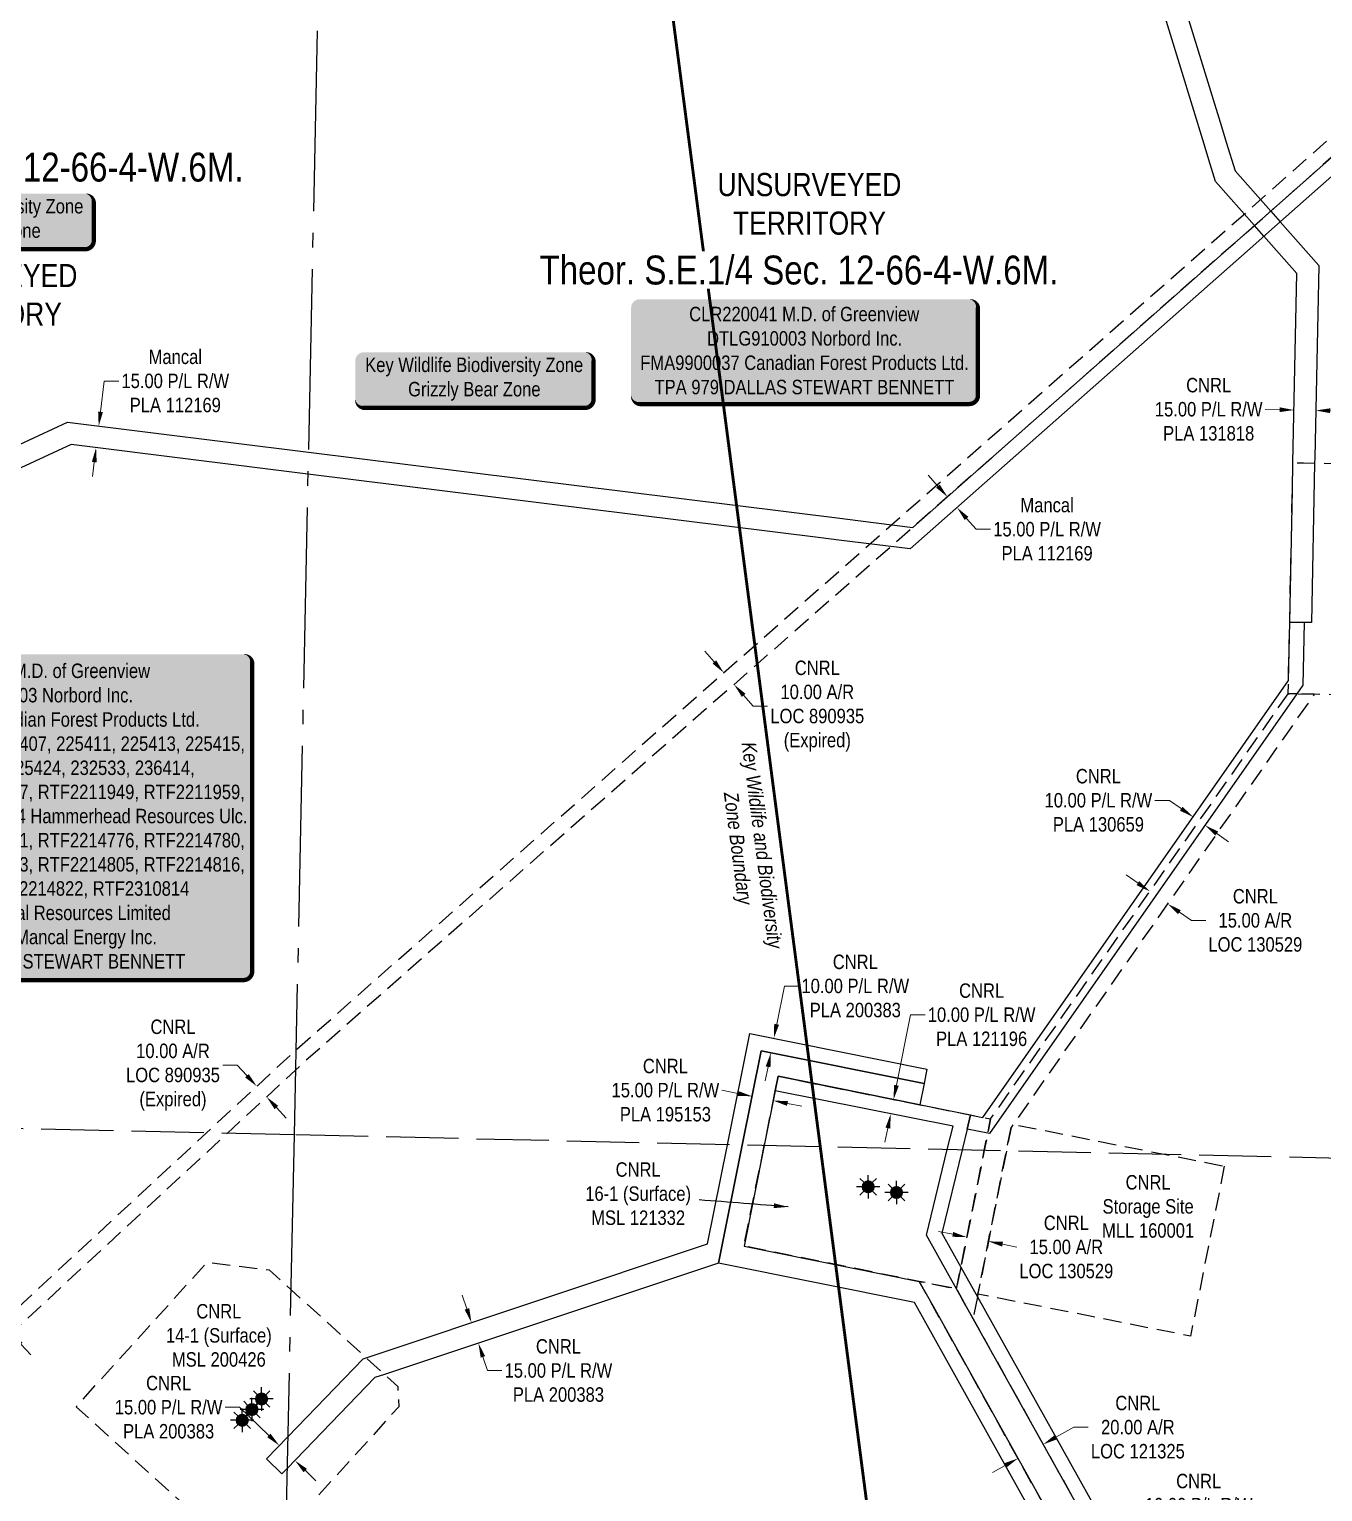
# Model space of a CAD drawing. Extents: x 402981 to 415543, y 6059617 to 6063944.
# Drawn here: x 405324 to 406219, y 6061111 to 6062123 of the extents above; entities that cross this region are included whole.
import ezdxf
from ezdxf.enums import TextEntityAlignment as Align

# ---------------------------------------------------------------- set-up
doc = ezdxf.new("R2010")
doc.units = 0
doc.header["$LTSCALE"] = 5
doc.header["$PDMODE"] = 34
doc.header["$PDSIZE"] = 5
for name, pattern in [('DASHDOT2', [12.7, 6.35, -3.175, 0, -3.175]), ('foc-ACCESSROAD', [3.75, 2.5, -1.25]), ('foc-QUARTERLINE', [33, 25, -3, 2, -3]), ('foc-UNSURVEYED', [12.5, 10, -2.5])]:
    doc.linetypes.add(name, pattern=pattern)
doc.layers.get('Defpoints').update_dxf_attribs({"color": 9})
for name, color, linetype in [('AS-SURFACE IMPACT', 7, 'Continuous'), ('AS-WILDLIFE', 131, 'DASHDOT2'), ('AS-WILDLIFE-BLOCK', 131, 'Continuous'), ('C-SYMBOL', 7, 'Continuous'), ('F-AR', 190, 'foc-ACCESSROAD'), ('F-RW', 190, 'Continuous'), ('F-WS', 190, 'foc-ACCESSROAD'), ('F-WS-S', 190, 'Continuous'), ('L-QSEC', 8, 'foc-QUARTERLINE'), ('L-UNS-T', 3, 'Continuous'), ('L-USEC', 7, 'foc-UNSURVEYED')]:
    doc.layers.add(name, color=color, linetype=linetype)
for name, color, linetype, lineweight in [('F-AR-T', 190, 'Continuous', 9), ('F-RW-T', 190, 'Continuous', 9), ('F-VCE-T', 190, 'Continuous', 9), ('F-WS-T', 190, 'Continuous', 9)]:
    doc.layers.add(name, color=color, linetype=linetype, lineweight=lineweight)
doc.styles.add('175L', font='ARIALN.TTF', dxfattribs={"height": 20})
doc.styles.add('240', font='ARIALN.TTF', dxfattribs={"height": 30})
doc.styles.add('80', font='ARIALN.TTF', dxfattribs={"height": 10})
doc.styles.add('80CG', font='ARIALN.TTF', dxfattribs={"height": 10})
doc.styles.add('80L', font='ARIALN.TTF', dxfattribs={"height": 10})
doc.dimstyles.new('Compass 5 000', dxfattribs={"dimscale": 5, "dimtxt": 9, "dimasz": 2, "dimexe": 0.2, "dimexo": 0.0625, "dimgap": 0.5, "dimtad": 0, "dimtih": 1, "dimtoh": 1, "dimzin": 0, "dimdsep": 46, "dimtxsty": '80CG', "dimcen": 0.1, "dimse1": 1, "dimse2": 1, "dimclrd": 256, "dimclrt": 256, "dimaunit": 1, "dimadec": 4, "dimazin": 0, "dimtfac": 0.06, "dimtofl": 0, "dimtmove": 0, "dimatfit": 1, "dimfxl": 0.2, "dimtolj": 1, "dimtzin": 0, "dimlwd": -1, "dimarcsym": 0})

# ---------------------------------------------------------------- blocks, each defined once
blk = doc.blocks.new('*D532')
at = {"layer": 'Defpoints', "color": 0, "transparency": 16777216}
for p in [(405993.7, 6061199.9), (405976.3, 6061190.2), (406007.7, 6061133.8)]:
    blk.add_point(p, dxfattribs=at)
at = {"layer": 'F-AR-T', "transparency": 16777216}
for p, q in [((406033.9, 6061148.4), (406046.4, 6061155.4)), ((406046.4, 6061155.4), (406056.4, 6061155.4)), ((405999, 6061128.9), (405990.2, 6061124.1))]:
    blk.add_line(p, q, dxfattribs=at)
for points in [[(406033.1, 6061149.9), (406034.7, 6061147), (406025.2, 6061143.5)], [(405998.2, 6061130.4), (405999.8, 6061127.5), (406007.7, 6061133.8)]]:
    blk.add_solid(points, dxfattribs=at)
at = {"layer": 'F-AR-T', "transparency": 16777216, "insert": (406090.7, 6061155.4), "char_height": 10, "attachment_point": 5, "style": '80CG'}
blk.add_mtext('\\A1;CNRL\\P20.00 A/R\\PLOC 121325', dxfattribs=at)
blk = doc.blocks.new('*D533')
at = {"layer": 'Defpoints', "color": 0, "transparency": 16777216}
for p in [(405975.5, 6061302.2), (405990.3, 6061299.3), (405987.3, 6061284)]:
    blk.add_point(p, dxfattribs=at)
at = {"layer": 'F-AR-T', "transparency": 16777216}
for p, q in [((405962.6, 6061288.9), (405952.8, 6061290.8)), ((405997.1, 6061282), (406006.9, 6061280.1))]:
    blk.add_line(p, q, dxfattribs=at)
for points in [[(405962.9, 6061290.5), (405962.3, 6061287.2), (405972.4, 6061286.9)], [(405997.4, 6061283.7), (405996.8, 6061280.4), (405987.3, 6061284)]]:
    blk.add_solid(points, dxfattribs=at)
at = {"layer": 'F-AR-T', "transparency": 16777216, "insert": (406041.2, 6061280.1), "char_height": 10, "attachment_point": 5, "style": '80CG'}
blk.add_mtext('\\A1;CNRL\\P15.00 A/R\\PLOC 130529', dxfattribs=at)
blk = doc.blocks.new('*D534')
at = {"layer": 'Defpoints', "color": 0, "transparency": 16777216}
for p in [(406100.1, 6061527.8), (406111.3, 6061517.6), (406112.4, 6061519.2)]:
    blk.add_point(p, dxfattribs=at)
at = {"layer": 'F-AR-T', "transparency": 16777216}
for p, q in [((406090.8, 6061531.9), (406082.6, 6061537.6)), ((406119.5, 6061511.8), (406127.7, 6061506.1)), ((406127.7, 6061506.1), (406137.7, 6061506.1))]:
    blk.add_line(p, q, dxfattribs=at)
for points in [[(406091.7, 6061533.3), (406089.8, 6061530.5), (406099, 6061526.2)], [(406120.4, 6061513.2), (406118.5, 6061510.5), (406111.3, 6061517.6)]]:
    blk.add_solid(points, dxfattribs=at)
at = {"layer": 'F-AR-T', "transparency": 16777216, "insert": (406172, 6061506.1), "char_height": 10, "attachment_point": 5, "style": '80CG'}
blk.add_mtext('\\A1;CNRL\\P15.00 A/R\\PLOC 130529', dxfattribs=at)
blk = doc.blocks.new('*D570')
at = {"layer": 'Defpoints', "color": 0, "transparency": 16777216}
for p in [(405325.4, 6061247), (405332.2, 6061239.7), (405311.1, 6061220.1)]:
    blk.add_point(p, dxfattribs=at)
at = {"layer": 'F-AR-T', "transparency": 16777216}
for p, q in [((405282.2, 6061251.2), (405272.2, 6061251.2)), ((405297.5, 6061234.8), (405282.2, 6061251.2)), ((405317.9, 6061212.8), (405324.7, 6061205.4))]:
    blk.add_line(p, q, dxfattribs=at)
for points in [[(405298.7, 6061235.9), (405296.2, 6061233.7), (405304.3, 6061227.4)], [(405319.1, 6061213.9), (405316.6, 6061211.6), (405311.1, 6061220.1)]]:
    blk.add_solid(points, dxfattribs=at)
at = {"layer": 'F-AR-T', "transparency": 16777216, "insert": (405237.9, 6061251.2), "char_height": 10, "attachment_point": 5, "style": '80CG'}
blk.add_mtext('\\A1;CNRL\\P10.00 A/R\\PLOC 890935\\P(Expired)', dxfattribs=at)
blk = doc.blocks.new('*D571')
at = {"layer": 'Defpoints', "color": 0, "transparency": 16777216}
for p in [(405481.1, 6061391.3), (405484.4, 6061394.4), (405491.2, 6061387.1)]:
    blk.add_point(p, dxfattribs=at)
at = {"layer": 'F-AR-T', "transparency": 16777216}
for p, q in [((405467.5, 6061406), (405457.5, 6061406)), ((405474.3, 6061398.7), (405467.5, 6061406)), ((405494.7, 6061376.7), (405501.5, 6061369.3))]:
    blk.add_line(p, q, dxfattribs=at)
for points in [[(405475.5, 6061399.8), (405473, 6061397.5), (405481.1, 6061391.3)], [(405495.9, 6061377.8), (405493.4, 6061375.5), (405487.9, 6061384)]]:
    blk.add_solid(points, dxfattribs=at)
at = {"layer": 'F-AR-T', "transparency": 16777216, "insert": (405423.1, 6061406), "char_height": 10, "attachment_point": 5, "style": '80CG'}
blk.add_mtext('\\A1;CNRL\\P10.00 A/R\\PLOC 890935\\P(Expired)', dxfattribs=at)
blk = doc.blocks.new('*D572')
at = {"layer": 'Defpoints', "color": 0, "transparency": 16777216}
for p in [(405807.6, 6061680.5), (405811.3, 6061669.4), (405814.7, 6061672.4)]:
    blk.add_point(p, dxfattribs=at)
at = {"layer": 'F-AR-T', "transparency": 16777216}
for p, q in [((405797.6, 6061685), (405791, 6061692.5)), ((405817.9, 6061661.9), (405824.5, 6061654.4)), ((405824.5, 6061654.4), (405834.5, 6061654.4))]:
    blk.add_line(p, q, dxfattribs=at)
for points in [[(405798.9, 6061686.1), (405796.4, 6061683.9), (405804.2, 6061677.5)], [(405819.2, 6061663), (405816.7, 6061660.8), (405811.3, 6061669.4)]]:
    blk.add_solid(points, dxfattribs=at)
at = {"layer": 'F-AR-T', "transparency": 16777216, "insert": (405868.9, 6061654.4), "char_height": 10, "attachment_point": 5, "style": '80CG'}
blk.add_mtext('\\A1;CNRL\\P10.00 A/R\\PLOC 890935\\P(Expired)', dxfattribs=at)
blk = doc.blocks.new('*D588')
at = {"layer": 'Defpoints', "color": 0, "transparency": 16777216}
for p in [(405366.7, 6061848.8), (405364.8, 6061833.9), (405369.9, 6061833.3)]:
    blk.add_point(p, dxfattribs=at)
at = {"layer": 'F-RW-T', "transparency": 16777216}
for p, q in [((405372.9, 6061858.1), (405375.6, 6061879.4)), ((405375.6, 6061879.4), (405385.6, 6061879.4)), ((405368.6, 6061823.3), (405367.4, 6061813.4))]:
    blk.add_line(p, q, dxfattribs=at)
for points in [[(405371.3, 6061858.3), (405374.6, 6061857.9), (405371.7, 6061848.1)], [(405367, 6061823.5), (405370.3, 6061823.1), (405369.9, 6061833.3)]]:
    blk.add_solid(points, dxfattribs=at)
at = {"layer": 'F-RW-T', "transparency": 16777216, "insert": (405424.7, 6061879.4), "char_height": 10, "attachment_point": 5, "style": '80CG'}
blk.add_mtext('\\A1;Mancal\\P15.00 P/L R/W\\PPLA 112169', dxfattribs=at)
blk = doc.blocks.new('*D589')
at = {"layer": 'Defpoints', "color": 0, "transparency": 16777216}
for p in [(406039.4, 6061118.1), (406048.1, 6061122.9), (406095.1, 6061038.6)]:
    blk.add_point(p, dxfattribs=at)
at = {"layer": 'F-RW-T', "transparency": 16777216}
for p, q in [((406103.8, 6061043.5), (406116.7, 6061050.7)), ((406116.7, 6061050.7), (406126.7, 6061050.7)), ((406077.6, 6061028.9), (406068.9, 6061024))]:
    blk.add_line(p, q, dxfattribs=at)
for points in [[(406103, 6061045), (406104.6, 6061042.1), (406095.1, 6061038.6)], [(406076.8, 6061030.4), (406078.4, 6061027.5), (406086.3, 6061033.8)]]:
    blk.add_solid(points, dxfattribs=at)
at = {"layer": 'F-RW-T', "transparency": 16777216, "insert": (406165.7, 6061050.7), "char_height": 10, "attachment_point": 5, "style": '80CG'}
blk.add_mtext('\\A1;CNRL\\P10.00 P/L R/W\\PPLA 121196', dxfattribs=at)
blk = doc.blocks.new('*D590')
at = {"layer": 'Defpoints', "color": 0, "transparency": 16777216}
for p in [(405871.5, 6061392.3), (405869.5, 6061382.3), (405921.7, 6061382.2)]:
    blk.add_point(p, dxfattribs=at)
at = {"layer": 'F-VCE-T', "transparency": 16777216}
for p, q in [((405923.7, 6061392), (405933.5, 6061440.8)), ((405933.5, 6061440.8), (405943.5, 6061440.8)), ((405917.7, 6061362.4), (405915.7, 6061352.6))]:
    blk.add_line(p, q, dxfattribs=at)
for points in [[(405922, 6061392.3), (405925.3, 6061391.7), (405921.7, 6061382.2)], [(405916.1, 6061362.7), (405919.4, 6061362.1), (405919.7, 6061372.2)]]:
    blk.add_solid(points, dxfattribs=at)
at = {"layer": 'F-VCE-T', "transparency": 16777216, "insert": (405982.6, 6061440.8), "char_height": 10, "attachment_point": 5, "style": '80CG'}
blk.add_mtext('\\A1;CNRL\\P10.00 P/L R/W\\PPLA 121196', dxfattribs=at)
blk = doc.blocks.new('*D595')
at = {"layer": 'Defpoints', "color": 0, "transparency": 16777216}
for p in [(406132.8, 6061583.3), (406128.9, 6061577.7), (406141, 6061577.5)]:
    blk.add_point(p, dxfattribs=at)
at = {"layer": 'F-RW-T', "transparency": 16777216}
for p, q in [((406112.5, 6061589.2), (406102.5, 6061589.2)), ((406120.7, 6061583.5), (406112.5, 6061589.2)), ((406145.3, 6061566.3), (406153.5, 6061560.5))]:
    blk.add_line(p, q, dxfattribs=at)
for points in [[(406121.7, 6061584.8), (406119.8, 6061582.1), (406128.9, 6061577.7)], [(406146.3, 6061567.6), (406144.3, 6061564.9), (406137.1, 6061572)]]:
    blk.add_solid(points, dxfattribs=at)
at = {"layer": 'F-RW-T', "transparency": 16777216, "insert": (406063.4, 6061589.2), "char_height": 10, "attachment_point": 5, "style": '80CG'}
blk.add_mtext('\\A1;CNRL\\P10.00 P/L R/W\\PPLA 130659', dxfattribs=at)
blk = doc.blocks.new('*D606')
at = {"layer": 'Defpoints', "color": 0, "transparency": 16777216}
for p in [(406199.1, 6061874.5), (406214.1, 6061874.2), (406198.8, 6061859.3)]:
    blk.add_point(p, dxfattribs=at)
at = {"layer": 'F-RW-T', "transparency": 16777216}
for p, q in [((406188.8, 6061859.5), (406178.8, 6061859.8)), ((406223.8, 6061858.8), (406233.7, 6061858.6))]:
    blk.add_line(p, q, dxfattribs=at)
for points in [[(406188.8, 6061861.2), (406188.7, 6061857.9), (406198.8, 6061859.3)], [(406223.8, 6061860.5), (406223.7, 6061857.2), (406213.8, 6061859)]]:
    blk.add_solid(points, dxfattribs=at)
at = {"layer": 'F-RW-T', "transparency": 16777216, "insert": (406139.7, 6061859.8), "char_height": 10, "attachment_point": 5, "style": '80CG'}
blk.add_mtext('\\A1;CNRL\\P15.00 P/L R/W\\PPLA 131818', dxfattribs=at)
blk = doc.blocks.new('*D624')
at = {"layer": 'Defpoints', "color": 0, "transparency": 16777216}
for p in [(405823.8, 6061384.4), (405822.5, 6061378), (405837.2, 6061375.1)]:
    blk.add_point(p, dxfattribs=at)
at = {"layer": 'F-RW-T', "transparency": 16777216}
for p, q in [((405814, 6061386.4), (405802.9, 6061388.6)), ((405848.3, 6061379.5), (405858.1, 6061377.5))]:
    blk.add_line(p, q, dxfattribs=at)
for points in [[(405814.3, 6061388), (405813.6, 6061384.7), (405823.8, 6061384.4)], [(405848.6, 6061381.1), (405847.9, 6061377.8), (405838.5, 6061381.4)]]:
    blk.add_solid(points, dxfattribs=at)
at = {"layer": 'F-RW-T', "transparency": 16777216, "insert": (405763.8, 6061388.6), "char_height": 10, "attachment_point": 5, "style": '80CG'}
blk.add_mtext('\\A1;CNRL\\P15.00 P/L R/W\\PPLA 195153', dxfattribs=at)
blk = doc.blocks.new('*D628')
at = {"layer": 'Defpoints', "color": 0, "transparency": 16777216}
for p in [(405496.7, 6061142.7), (405489.5, 6061135.3), (405500.3, 6061124.9)]:
    blk.add_point(p, dxfattribs=at)
at = {"layer": 'F-VCE-T', "transparency": 16777216}
for p, q in [((405469.2, 6061169.2), (405459.2, 6061169.2)), ((405489.5, 6061149.7), (405469.2, 6061169.2)), ((405514.7, 6061125.4), (405521.9, 6061118.4))]:
    blk.add_line(p, q, dxfattribs=at)
for points in [[(405490.6, 6061150.9), (405488.3, 6061148.5), (405496.7, 6061142.7)], [(405515.8, 6061126.6), (405513.5, 6061124.2), (405507.5, 6061132.3)]]:
    blk.add_solid(points, dxfattribs=at)
at = {"layer": 'F-VCE-T', "transparency": 16777216, "insert": (405420.1, 6061169.2), "char_height": 10, "attachment_point": 5, "style": '80CG'}
blk.add_mtext('\\A1;CNRL\\P15.00 P/L R/W\\PPLA 200383', dxfattribs=at)
blk = doc.blocks.new('*D629')
at = {"layer": 'Defpoints', "color": 0, "transparency": 16777216}
for p in [(405627.2, 6061227), (405631.9, 6061212.8), (405634.4, 6061213.6)]:
    blk.add_point(p, dxfattribs=at)
at = {"layer": 'F-RW-T', "transparency": 16777216}
for p, q in [((405626.5, 6061237.3), (405623.3, 6061246.8)), ((405637.5, 6061204.1), (405640.7, 6061194.6)), ((405640.7, 6061194.6), (405650.7, 6061194.6))]:
    blk.add_line(p, q, dxfattribs=at)
for points in [[(405628.1, 6061237.8), (405624.9, 6061236.8), (405629.6, 6061227.8)], [(405639.1, 6061204.6), (405636, 6061203.6), (405634.4, 6061213.6)]]:
    blk.add_solid(points, dxfattribs=at)
at = {"layer": 'F-RW-T', "transparency": 16777216, "insert": (405689.8, 6061194.6), "char_height": 10, "attachment_point": 5, "style": '80CG'}
blk.add_mtext('\\A1;CNRL\\P15.00 P/L R/W\\PPLA 200383', dxfattribs=at)
blk = doc.blocks.new('*D630')
at = {"layer": 'Defpoints', "color": 0, "transparency": 16777216}
for p in [(405837.3, 6061424.8), (405838.8, 6061424.5), (405835.3, 6061414.9)]:
    blk.add_point(p, dxfattribs=at)
at = {"layer": 'F-VCE-T', "transparency": 16777216}
for p, q in [((405840.8, 6061434.3), (405846.1, 6061460.7)), ((405846.1, 6061460.7), (405856.1, 6061460.7)), ((405834.8, 6061404.8), (405832.9, 6061395))]:
    blk.add_line(p, q, dxfattribs=at)
for points in [[(405839.1, 6061434.6), (405842.4, 6061433.9), (405838.8, 6061424.5)], [(405833.2, 6061405.1), (405836.5, 6061404.5), (405836.8, 6061414.6)]]:
    blk.add_solid(points, dxfattribs=at)
at = {"layer": 'F-VCE-T', "transparency": 16777216, "insert": (405895.2, 6061460.7), "char_height": 10, "attachment_point": 5, "style": '80CG'}
blk.add_mtext('\\A1;CNRL\\P10.00 P/L R/W\\PPLA 200383', dxfattribs=at)
blk = doc.blocks.new('*U678')
h = blk.add_hatch(color=255)
edge = h.paths.add_edge_path()
edge.add_line((-114, -37), (114, -37))
edge.add_arc((114, -31), 6, 270, 360)
edge.add_line((120, -31), (120, 29.5))
edge.add_arc((114, 29.5), 6, 0, 90)
edge.add_line((114, 35.5), (-114, 35.5))
edge.add_arc((-114, 29.5), 6, 90, 180)
edge.add_line((-120, 29.5), (-120, -31))
edge.add_arc((-114, -31), 6, 180, 270)
at = {"color": 44, "flags": 128}
blk.add_lwpolyline([(-114, -37, 3, 3, 0), (114, -37, 3, 3, 0.414214), (120, -31, 3, 3, 0), (120, 29.5, 3, 0, 0.414214), (114, 35.5, 0, 0, 0), (-114, 35.5, 0, 0, 0.414214), (-120, 29.5, 0, 0, 0), (-120, -31, 0, 3, 0.414214)], format="xyseb", close=True, dxfattribs=at)
at = {"color": 44, "style": '80'}
blk.add_attdef('ENTER_TEXT_001', (-36, -5), '', height=10, dxfattribs=at)
blk = doc.blocks.new('*U677')
h = blk.add_hatch(color=255)
edge = h.paths.add_edge_path()
edge.add_line((-144, -113.5), (144, -113.5))
edge.add_arc((144, -107.5), 6, 270, 360)
edge.add_line((150, -107.5), (150, 106))
edge.add_arc((144, 106), 6, 0, 90)
edge.add_line((144, 112), (-144, 112))
edge.add_arc((-144, 106), 6, 90, 180)
edge.add_line((-150, 106), (-150, -107.5))
edge.add_arc((-144, -107.5), 6, 180, 270)
at = {"color": 44, "flags": 128}
blk.add_lwpolyline([(-144, -113.5, 3, 3, 0), (144, -113.5, 3, 3, 0.414214), (150, -107.5, 3, 3, 0), (150, 106, 3, 0, 0.414214), (144, 112, 0, 0, 0), (-144, 112, 0, 0, 0.414214), (-150, 106, 0, 0, 0), (-150, -107.5, 0, 3, 0.414214)], format="xyseb", close=True, dxfattribs=at)
at = {"color": 44, "style": '80'}
blk.add_attdef('ENTER_TEXT_001', (-36, -5), '', height=10, dxfattribs=at)
blk = doc.blocks.new('*D683')
at = {"layer": 'Defpoints', "color": 0, "transparency": 16777216}
for p in [(406004.1, 6061140.2), (405995.4, 6061135.4), (406030.8, 6061071.9)]:
    blk.add_point(p, dxfattribs=at)
at = {"layer": 'F-RW-T', "transparency": 16777216}
for p, q in [((406048.3, 6061081.6), (406083.7, 6061101.4)), ((406083.7, 6061101.4), (406093.7, 6061101.4)), ((406022.1, 6061067), (406013.3, 6061062.1))]:
    blk.add_line(p, q, dxfattribs=at)
for points in [[(406047.4, 6061083), (406049.1, 6061080.1), (406039.5, 6061076.7)], [(406021.2, 6061068.4), (406022.9, 6061065.5), (406030.8, 6061071.9)]]:
    blk.add_solid(points, dxfattribs=at)
at = {"layer": 'F-RW-T', "transparency": 16777216, "insert": (406132.8, 6061101.4), "char_height": 10, "attachment_point": 5, "style": '80CG'}
blk.add_mtext('\\A1;CNRL\\P10.00 P/L R/W\\PPLA 195153', dxfattribs=at)
blk = doc.blocks.new('*U687')
h = blk.add_hatch(color=255)
edge = h.paths.add_edge_path()
edge.add_line((-76.5, -20), (76.5, -20))
edge.add_arc((76.5, -14), 6, 270, 360)
edge.add_line((82.5, -14), (82.5, 12.5))
edge.add_arc((76.5, 12.5), 6, 0, 90)
edge.add_line((76.5, 18.5), (-76.5, 18.5))
edge.add_arc((-76.5, 12.5), 6, 90, 180)
edge.add_line((-82.5, 12.5), (-82.5, -14))
edge.add_arc((-76.5, -14), 6, 180, 270)
at = {"color": 131, "flags": 128}
blk.add_lwpolyline([(-76.5, -20, 3, 3, 0), (76.5, -20, 3, 3, 0.414214), (82.5, -14, 3, 3, 0), (82.5, 12.5, 3, 0, 0.414214), (76.5, 18.5, 0, 0, 0), (-76.5, 18.5, 0, 0, 0.414214), (-82.5, 12.5, 0, 0, 0), (-82.5, -14, 0, 3, 0.414214)], format="xyseb", close=True, dxfattribs=at)
at = {"color": 131, "style": '80'}
blk.add_attdef('ENTER_TEXT_001', (-36, -5), '', height=10, dxfattribs=at)
blk = doc.blocks.new('GAS')
h = blk.add_hatch(color=255)
h.dxf.hatch_style = 1
edge = h.paths.add_edge_path()
edge.add_arc((0, 0), 0.9, 0, 360)
for p, q in [((-0.81, 0), (-1.62, 0)), ((-0.57, 0.57), (-1.14, 1.14)), ((0, 0.81), (0, 1.62)), ((0.57, 0.57), (1.14, 1.14)), ((1.62, 0), (0.81, 0)), ((-0.57, -0.57), (-1.14, -1.14)), ((0, -0.81), (0, -1.62)), ((1.14, -1.14), (0.57, -0.57))]:
    blk.add_line(p, q)
blk.add_circle((0, 0), 0.8)
blk = doc.blocks.new('*D791')
at = {"layer": 'Defpoints', "color": 0, "transparency": 16777216}
for p in [(405959.5, 6061799.7), (405965.6, 6061791.8), (405966.1, 6061792.2)]:
    blk.add_point(p, dxfattribs=at)
at = {"layer": 'F-RW-T', "transparency": 16777216}
for p, q in [((405952.3, 6061806.7), (405945.7, 6061814.2)), ((405972.2, 6061784.3), (405978.8, 6061776.8)), ((405978.8, 6061776.8), (405988.8, 6061776.8))]:
    blk.add_line(p, q, dxfattribs=at)
for points in [[(405953.6, 6061807.8), (405951.1, 6061805.6), (405959, 6061799.2)], [(405973.4, 6061785.4), (405970.9, 6061783.2), (405965.6, 6061791.8)]]:
    blk.add_solid(points, dxfattribs=at)
at = {"layer": 'F-RW-T', "transparency": 16777216, "insert": (406027.9, 6061776.8), "char_height": 10, "attachment_point": 5, "style": '80CG'}
blk.add_mtext('\\A1;Mancal\\P15.00 P/L R/W\\PPLA 112169', dxfattribs=at)

msp = doc.modelspace()

# ---------------------------------------------------------------- linework, layer by layer
at = {"layer": 'AS-WILDLIFE', "const_width": 2, "flags": 128}
msp.add_lwpolyline([(405999.922, 6060360.956), (405729.648, 6062432.587), (406005.648, 6063659.088), (406017.997, 6063879.92)], dxfattribs=at)
at = {"layer": 'F-AR', "flags": 128}
for points in [[(405446.391, 6060235.574), (405314.813, 6060125.14), (405314.492, 6060137.366), (405439.951, 6060243.223), (405484.39, 6060279.435), (405504.73, 6060296.009), (405554.707, 6060340.97), (405686.155, 6060450.685), (405701.614, 6060463.362), (405793.233, 6060535.069), (405791.094, 6060544.654), (405789.058, 6060546.782), (405726.265, 6060612.625), (405626.027, 6060720.047), (405496.432, 6060856.166), (405218.573, 6061148.015), (405446.226, 6061359.035), (405507.83, 6061416.141), (405508.13, 6061416.405), (406324.511, 6062136.267), (406332.892, 6062143.658), (406355.241, 6062163.364), (406571.531, 6062354.083), (406577.92, 6062346.39), (406354.95, 6062149.289), (406348.237, 6062143.354), (406324.218, 6062122.123), (405935.023, 6061778.082), (405514.523, 6061408.71), (405507.84, 6061402.516), (405460.587, 6061358.713), (405232.807, 6061147.575), (405496.728, 6060870.361), (405633.3, 6060726.91), (405733.539, 6060619.488), (405800.249, 6060549.545), (405800.923, 6060546.515), (405804.367, 6060531.085), (405707.867, 6060455.557), (405561.28, 6060333.433), (405511.227, 6060288.405), (405484.116, 6060266.314), (405446.391, 6060235.574)], [(405979.695, 6061245.641), (405976.689, 6061230.496), (405965.19, 6061251.126), (405968.224, 6061266.22), (405984.453, 6061346.919), (405987.608, 6061362.613), (405988.833, 6061368.708), (406194.713, 6061663.011), (406200.637, 6061662.889), (406212.751, 6061662.64), (406004.546, 6061365.014), (406002.926, 6061362.697), (405999.731, 6061346.575), (405980.087, 6061247.585), (405979.695, 6061245.641)], [(406176.834, 6060868.509), (406161.215, 6060855.415), (406157.292, 6060862.565), (406085.107, 6060994.056), (406053.276, 6061052.041), (405939.411, 6061256.313), (405965.19, 6061251.126), (405976.689, 6061230.496), (406070.77, 6061061.718), (406172.91, 6060875.657), (406176.834, 6060868.509)]]:
    msp.add_lwpolyline(points, close=True, dxfattribs=at)
at = {"layer": 'F-RW'}
for points in [[(406120.082, 6062148.406), (406148.551, 6062055.502), (406151.882, 6062044.631), (406157.942, 6062024.856), (406182.604, 6061996.928), (406189.121, 6061989.547), (406215.803, 6061959.333), (406213.081, 6061826.136), (406213.008, 6061822.601), (406210.738, 6061712.28), (406205.741, 6061712.382), (406205.741, 6061712.382), (406195.741, 6061712.587), (406197.616, 6061803.816), (406198.009, 6061822.907), (406200.686, 6061953.788), (406177.877, 6061979.618), (406171.365, 6061986.993), (406144.448, 6062017.476), (406139.874, 6062032.423), (406136.546, 6062043.298), (406104.272, 6062148.761)], [(405210.987, 6061786.353), (405350.206, 6061850.807), (405516.771, 6061830.093), (405884.392, 6061784.376), (405896.835, 6061782.83), (405935.023, 6061778.082), (406165.709, 6061981.993), (406176.947, 6061991.928), (406324.218, 6062122.123)], [(406323.936, 6062108.489), (406183.461, 6061984.553), (406172.221, 6061974.62), (405933.261, 6061763.191), (405883.728, 6061769.349), (405871.287, 6061770.895), (405516.456, 6061815.023), (405352.613, 6061835.398), (405077.389, 6061707.981)], [(406044.526, 6061047.2), (405936.123, 6061241.675), (405800.529, 6061268.952), (405816.972, 6061350.685), (405830.098, 6061415.938), (405830.098, 6061415.938), (405942.798, 6061393.268), (405939.881, 6061378.554), (405841.844, 6061398.276), (405839.817, 6061388.199), (405832.203, 6061350.343), (405818.191, 6061280.698), (405939.411, 6061256.313), (405949.016, 6061239.081), (406053.276, 6061052.041)]]:
    msp.add_lwpolyline(points, dxfattribs=at)
for points in [[(406200.636, 6061662.891), (405988.005, 6061358.68), (405986.863, 6061358.907), (405972.622, 6061361.734), (405975.004, 6061371.49), (405980.953, 6061370.293), (405983.494, 6061369.782), (406194.906, 6061672.117), (406195.741, 6061712.587), (406205.741, 6061712.381), (406204.845, 6061668.917), (406200.636, 6061662.891)], [(405822.223, 6061427.789), (405944.785, 6061403.131), (405942.798, 6061393.268), (405830.098, 6061415.938), (405816.972, 6061350.685), (405800.529, 6061268.952), (405569.476, 6061191.949), (405562.853, 6061189.742), (405502.081, 6061126.739), (405498.5, 6061123.025), (405487.708, 6061133.434), (405502.542, 6061148.814), (405554.602, 6061202.787), (405556.735, 6061203.499), (405792.968, 6061282.363), (405806.76, 6061350.915), (405822.223, 6061427.789)], [(406184.646, 6060875.057), (406176.834, 6060868.51), (406172.909, 6060875.658), (406070.77, 6061061.718), (405976.689, 6061230.496), (405965.19, 6061251.126), (405960.105, 6061260.247), (405944.403, 6061288.314), (405958.856, 6061347.494), (405962.832, 6061363.784), (405839.817, 6061388.199), (405841.844, 6061398.276), (405975.004, 6061371.49), (405972.622, 6061361.734), (405969.09, 6061347.265), (405955.048, 6061289.769), (405968.223, 6061266.221), (405979.695, 6061245.641), (406079.52, 6061066.558), (406180.722, 6060882.207), (406184.646, 6060875.057)]]:
    msp.add_lwpolyline(points, close=True, dxfattribs=at)
at = {"layer": 'F-WS', "flags": 128}
for points in [[(406200.637, 6061662.889), (406194.713, 6061663.011), (406194.9, 6061672.128), (406197.612, 6061803.816), (406198.006, 6061822.91), (406205.227, 6061822.761), (406317.97, 6061820.44), (406314.658, 6061660.541), (406212.751, 6061662.64), (406200.637, 6061662.889)], [(405968.224, 6061266.22), (405965.19, 6061251.126), (405939.411, 6061256.313), (405818.191, 6061280.698), (405832.203, 6061350.343), (405841.844, 6061398.276), (405980.953, 6061370.293), (405988.833, 6061368.708), (405987.608, 6061362.613), (405984.453, 6061346.919), (405968.224, 6061266.22)], [(406150.503, 6061336.073), (406127.169, 6061218.42), (405980.09, 6061247.583), (405999.731, 6061346.575), (406002.926, 6061362.697), (406004.546, 6061365.014), (406109.994, 6061344.099), (406150.503, 6061336.073)], [(405501.175, 6061083.351), (405478.614, 6061058.462), (405458.618, 6061076.585), (405443.805, 6061090.012), (405356.063, 6061169.538), (405446.712, 6061269.505), (405489.761, 6061264.208), (405504.67, 6061250.694), (405555.147, 6061204.939), (405568.03, 6061193.26), (405578.64, 6061183.642), (405579.334, 6061169.573), (405501.175, 6061083.351)]]:
    msp.add_lwpolyline(points, close=True, dxfattribs=at)
at = {"layer": 'L-QSEC'}
for p, q in [((405522.865, 6062121.84), (405506.903, 6061357.675)), ((405506.903, 6061357.675), (405490.739, 6060583.519))]:
    msp.add_line(p, q, dxfattribs=at)
at = {"layer": 'L-USEC'}
for p, q in [((405506.903, 6061357.675), (404705.8, 6061375.692)), ((406308.012, 6061339.66), (405506.903, 6061357.675))]:
    msp.add_line(p, q, dxfattribs=at)

# ---------------------------------------------------------------- block references
at = {"layer": 'AS-SURFACE IMPACT'}
ref = msp.add_blockref('*U678', (405860.079, 6061900.476), dxfattribs=at)
ref.add_attrib('ENTER_TEXT_001', 'CLR220041 M.D. of Greenview', (405780.267, 6061920.738), dxfattribs={"layer": '0', "color": 44, "height": 10, "style": '80'})
ref.add_attrib('ENTER_TEXT_002', 'DTLG910003 Norbord Inc.', (405792.641, 6061903.894), dxfattribs={"layer": '0', "color": 44, "height": 10, "style": '80'})
ref.add_attrib('ENTER_TEXT_003', 'FMA9900037 Canadian Forest Products Ltd.', (405746.413, 6061887.05), dxfattribs={"layer": '0', "color": 44, "height": 10, "style": '80'})
ref.add_attrib('ENTER_TEXT_004', 'TPA 979 DALLAS STEWART BENNETT', (405756.287, 6061870.206), dxfattribs={"layer": '0', "color": 44, "height": 10, "style": '80'})
ref = msp.add_blockref('*U677', (405327.916, 6061578.344), dxfattribs=at)
ref.add_attrib('ENTER_TEXT_001', 'CLR220041 M.D. of Greenview', (405248.104, 6061673.859), dxfattribs={"layer": '0', "color": 44, "height": 10, "style": '80'})
ref.add_attrib('ENTER_TEXT_002', 'DTLG150003 Norbord Inc.', (405260.478, 6061657.015), dxfattribs={"layer": '0', "color": 44, "height": 10, "style": '80'})
ref.add_attrib('ENTER_TEXT_003', 'FMA9900037 Canadian Forest Products Ltd.', (405214.25, 6061640.171), dxfattribs={"layer": '0', "color": 44, "height": 10, "style": '80'})
ref.add_attrib('ENTER_TEXT_004', 'RTF 225396, 225398, 225407, 225411, 225413, 225415,', (405183.053, 6061623.463), dxfattribs={"layer": '0', "color": 44, "height": 10, "style": '80'})
ref.add_attrib('ENTER_TEXT_005', '225418, 225419, 225424, 232533, 236414,', (405218.356, 6061606.755), dxfattribs={"layer": '0', "color": 44, "height": 10, "style": '80'})
ref.add_attrib('ENTER_TEXT_006', 'RTF2211946, RTF2211947, RTF2211949, RTF2211959,', (405183.104, 6061590.048), dxfattribs={"layer": '0', "color": 44, "height": 10, "style": '80'})
ref.add_attrib('ENTER_TEXT_007', 'RTF2211974, RTF2310814 Hammerhead Resources Ulc.', (405181.204, 6061573.34), dxfattribs={"layer": '0', "color": 44, "height": 10, "style": '80'})
ref.add_attrib('ENTER_TEXT_008', 'RTF2214768, RTF2214771, RTF2214776, RTF2214780,', (405183.104, 6061556.633), dxfattribs={"layer": '0', "color": 44, "height": 10, "style": '80'})
ref.add_attrib('ENTER_TEXT_009', 'RTF2214788, RTF2214803, RTF2214805, RTF2214816,', (405183.104, 6061539.925), dxfattribs={"layer": '0', "color": 44, "height": 10, "style": '80'})
ref.add_attrib('ENTER_TEXT_010', 'RTF2214820, RTF2214822, RTF2310814', (405221.095, 6061523.217), dxfattribs={"layer": '0', "color": 44, "height": 10, "style": '80'})
ref.add_attrib('ENTER_TEXT_011', 'Canadian Natural Resources Limited', (405234.461, 6061506.373), dxfattribs={"layer": '0', "color": 44, "height": 10, "style": '80'})
ref.add_attrib('ENTER_TEXT_012', 'RTF2314912 Mancal Energy Inc.', (405243.909, 6061489.666), dxfattribs={"layer": '0', "color": 44, "height": 10, "style": '80'})
ref.add_attrib('ENTER_TEXT_013', 'TPA 979 DALLAS STEWART BENNETT', (405224.124, 6061472.822), dxfattribs={"layer": '0', "color": 44, "height": 10, "style": '80'})
at = {"layer": 'AS-WILDLIFE-BLOCK'}
ref = msp.add_blockref('*U687', (405285.84, 6061990.566), dxfattribs=dict(at, xscale=0.999617, yscale=0.999617, zscale=0.999617))
ref.add_attrib('ENTER_TEXT_001', 'Key Wildlife Biodiversity Zone', (405210.245, 6061995.371), dxfattribs={"layer": '0', "color": 131, "height": 9.99617, "style": '80'})
ref.add_attrib('ENTER_TEXT_002', 'Grizzly Bear Zone', (405239.947, 6061978.533), dxfattribs={"layer": '0', "color": 131, "height": 9.99617, "style": '80'})
ref = msp.add_blockref('*U687', (405631.676, 6061880.804), dxfattribs=dict(at, xscale=0.999617, yscale=0.999617, zscale=0.999617))
ref.add_attrib('ENTER_TEXT_001', 'Key Wildlife Biodiversity Zone', (405556.081, 6061885.609), dxfattribs={"layer": '0', "color": 131, "height": 9.99617, "style": '80'})
ref.add_attrib('ENTER_TEXT_002', 'Grizzly Bear Zone', (405585.783, 6061868.771), dxfattribs={"layer": '0', "color": 131, "height": 9.99617, "style": '80'})
at = {"layer": 'F-WS-S', "xscale": 5.000000000000001, "yscale": 5.000000000000001, "zscale": 5.000000000000001}
for p in [(405904.096, 6061321.79), (405923.68, 6061317.821), (405484.415, 6061174.926), (405471.017, 6061160.179), (405477.749, 6061167.608)]:
    msp.add_blockref('GAS', p, dxfattribs=at)

# ---------------------------------------------------------------- texts
at = {"layer": 'AS-WILDLIFE', "insert": (405820.991, 6061556.902), "char_height": 10, "attachment_point": 5, "rotation": 277.433056, "style": '240'}
msp.add_mtext_dynamic_manual_height_columns('{\\fArial Narrow|b0|i1|c0|p34;Key Wildlife and Biodiversity\\PZone Boundary}', width=144.63692, gutter_width=44.981, heights=[0], dxfattribs=at)
at = {"layer": 'C-SYMBOL', "color": 3, "style": '175L'}
msp.add_text('Theor. S.W.1/4 Sec. 12-66-4-W.6M.', height=20, dxfattribs=at).set_placement((405289.239, 6062011.432), align=Align.BOTTOM_CENTER)
at = {"layer": 'F-WS-T', "char_height": 10, "attachment_point": 5, "style": '80CG'}
for s, insert in [('\\A1;CNRL\\P16-1 (Surface)\\PMSL 121332', (405744.95, 6061316.984)), ('\\A1;CNRL\\PStorage Site\\PMLL 160001', (406097.803, 6061308.15)), ('\\A1;CNRL\\P14-1 (Surface)\\PMSL 200426', (405454.827, 6061218.894))]:
    msp.add_mtext(s, dxfattribs=dict(at, insert=insert))
at = {"layer": 'L-UNS-T', "color": 3, "char_height": 16, "attachment_point": 5, "style": '80L'}
for insert in [(405863.465, 6062001.9), (405293.34, 6061938.953)]:
    msp.add_mtext_dynamic_manual_height_columns('UNSURVEYED TERRITORY', width=126.36078, gutter_width=47.48, heights=[0], dxfattribs=dict(at, insert=insert))

# ---------------------------------------------------------------- dimensions: what is measured, and where the dimension line sits
at = {"layer": 'F-AR-T'}
for p1, p2, distance, text, picture, middle in [((405807.59, 6061680.461), (405814.689, 6061672.38), -4.489, 'CNRL\\P10.00 A/R\\PLOC 890935\\P(Expired)', '*D572', (405868.85, 6061654.391)), ((406100.144, 6061527.826), (406112.429, 6061519.231), -2.033, 'CNRL\\P15.00 A/R\\PLOC 130529', '*D534', (406171.967, 6061506.101)), ((405491.182, 6061387.075), (405484.385, 6061394.408), 4.536, 'CNRL\\P10.00 A/R\\PLOC 890935\\P(Expired)', '*D571', (405423.127, 6061405.991))]:
    dim = msp.add_aligned_dim(p1=p1, p2=p2, distance=distance, text=text, dimstyle='Compass 5 000', dxfattribs=at)
    dim.commit()
    dim.dimension.update_dxf_attribs({"geometry": picture, "text_midpoint": middle})
for base, p1, p2, angle, text, picture, middle in [((405987.31, 6061283.983), (405975.465, 6061302.223), (405990.343, 6061299.271), 348.775691, 'CNRL\\P15.00 A/R\\PLOC 130529', '*D533', (406041.242, 6061280.09)), ((405311.066, 6061220.116), (405325.374, 6061247.013), (405332.171, 6061239.68), 312.828579, 'CNRL\\P10.00 A/R\\PLOC 890935\\P(Expired)', '*D570', (405237.904, 6061251.216)), ((406007.699, 6061133.805), (405993.717, 6061199.948), (405976.255, 6061190.214), 209.136091, 'CNRL\\P20.00 A/R\\PLOC 121325', '*D532', (406090.74, 6061155.38))]:
    dim = msp.add_linear_dim(base=base, p1=p1, p2=p2, angle=angle, text=text, dimstyle='Compass 5 000', dxfattribs=at)
    dim.commit()
    dim.dimension.update_dxf_attribs({"geometry": picture, "text_midpoint": middle, "dimtype": 161})
at = {"layer": 'F-RW-T'}
for base, p1, p2, angle, text, picture, middle in [((405369.863, 6061833.253), (405366.652, 6061848.762), (405364.802, 6061833.882), 262.911308, 'Mancal\\P15.00 P/L R/W\\PPLA 112169', '*D588', (405424.691, 6061879.422)), ((405823.755, 6061384.405), (405837.174, 6061375.06), (405822.47, 6061378.018), 168.626917, 'CNRL\\P15.00 P/L R/W\\PPLA 195153', '*D624', (405763.791, 6061388.604)), ((406030.786, 6061071.851), (406004.111, 6061140.241), (405995.378, 6061135.373), 209.13613, 'CNRL\\P10.00 P/L R/W\\PPLA 195153', '*D683', (406132.827, 6061101.369)), ((406095.08, 6061038.643), (406039.369, 6061118.051), (406048.102, 6061122.92), 29.136378, 'CNRL\\P10.00 P/L R/W\\PPLA 121196', '*D589', (406165.745, 6061050.672))]:
    dim = msp.add_linear_dim(base=base, p1=p1, p2=p2, angle=angle, text=text, dimstyle='Compass 5 000', dxfattribs=at)
    dim.commit()
    dim.dimension.update_dxf_attribs({"geometry": picture, "text_midpoint": middle, "dimtype": 161})
for p1, p2, distance, text, picture, middle in [((406214.062, 6061874.155), (406199.064, 6061874.461), 15.12, 'CNRL\\P15.00 P/L R/W\\PPLA 131818', '*D606', (406139.673, 6061859.754)), ((405959.493, 6061799.712), (405966.099, 6061792.246), -0.709, 'Mancal\\P15.00 P/L R/W\\PPLA 112169', '*D791', (406027.907, 6061776.797)), ((406140.972, 6061577.531), (406132.774, 6061583.263), 6.748, 'CNRL\\P10.00 P/L R/W\\PPLA 130659', '*D595', (406063.431, 6061589.195)), ((405627.159, 6061227.009), (405631.909, 6061212.756), 2.609, 'CNRL\\P15.00 P/L R/W\\PPLA 200383', '*D629', (405689.794, 6061194.607))]:
    dim = msp.add_aligned_dim(p1=p1, p2=p2, distance=distance, text=text, dimstyle='Compass 5 000', dxfattribs=at)
    dim.commit()
    dim.dimension.update_dxf_attribs({"geometry": picture, "text_midpoint": middle})
at = {"layer": 'F-VCE-T'}
for base, p1, p2, angle, text, picture, middle in [((405838.804, 6061424.453), (405835.312, 6061414.889), (405837.298, 6061424.756), 78.624836, 'CNRL\\P10.00 P/L R/W\\PPLA 200383', '*D630', (405895.189, 6061460.735)), ((405921.702, 6061382.211), (405869.457, 6061382.316), (405871.469, 6061392.316), 78.626028, 'CNRL\\P10.00 P/L R/W\\PPLA 121196', '*D590', (405982.582, 6061440.84)), ((405496.672, 6061142.728), (405500.291, 6061124.882), (405489.499, 6061135.291), 136.033314, 'CNRL\\P15.00 P/L R/W\\PPLA 200383', '*D628', (405420.106, 6061169.234))]:
    dim = msp.add_linear_dim(base=base, p1=p1, p2=p2, angle=angle, text=text, dimstyle='Compass 5 000', dxfattribs=at)
    dim.commit()
    dim.dimension.update_dxf_attribs({"geometry": picture, "text_midpoint": middle, "dimtype": 161})

# ---------------------------------------------------------------- leaders
at = {"layer": 'F-WS-T', "path_type": 1}
msp.add_leader([(405848.853, 6061307.884), (405787.261, 6061312.701)], dimstyle='Compass 5 000', override={"dimgap": 0.5, "dimtad": 0}, dxfattribs=at)

# ---------------------------------------------------------------- next in the draw order: texts
at = {"layer": 'C-SYMBOL', "color": 3, "insert": (405856.195, 6061966.204), "char_height": 20, "width": 359.12688, "attachment_point": 2, "style": '175L', "bg_fill": 3, "box_fill_scale": 1.15, "bg_fill_color": 256, "bg_fill_true_color": 256, "bg_fill_transparency": 0}
msp.add_mtext('Theor. S.E.1/4 Sec. 12-66-4-W.6M.', dxfattribs=at)

doc.saveas('drawing.dxf')
